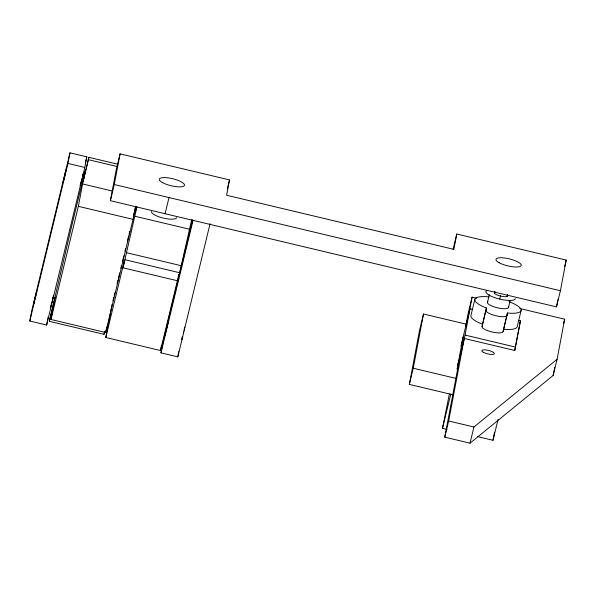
<?xml version="1.0" encoding="UTF-8"?>
<svg xmlns="http://www.w3.org/2000/svg" width="596" height="596" viewBox="0 0 596 596"><rect width="100%" height="100%" fill="white"/><g stroke="black" fill="none" stroke-linecap="round" stroke-linejoin="round"><path stroke-width="0.89" d="M447.015 429.351L442.508 428.278L449.377 393.956M463.107 337.232L469.968 308.87L472.673 309.51M457.765 365.251L458.197 363.448L457.132 369.147L465.066 335.086L469.968 308.87M509.081 301.688A23.795 6.37 13.6 0 1 521.15 310.218A23.795 6.37 13.6 0 1 508.53 313.123L507.457 312.997L503.076 331.637A10.817 2.898 13.6 0 1 492.02 331.979A10.817 2.898 13.6 0 1 482.037 326.623L486.41 307.983L485.382 307.618A23.795 6.37 13.6 0 1 474.885 299.199A23.795 6.37 13.6 0 1 488.981 296.905M482.037 326.623L486.41 307.983M503.076 331.637L507.457 312.997M477.679 436.652L493.011 440.302L494.538 432.167M514.713 350.634L520.472 320.894L518.669 320.462M29.8 321.028L31.804 310.419L69.97 152.829L86.807 156.837L84.796 167.454L46.637 325.036L29.8 321.028L67.966 163.446L69.97 152.829M46.637 325.036L48.142 317.079M104.687 331.652L104.032 334.349L49.319 321.326L71.341 227.545L85.042 170.97L83.038 181.586L88.908 157.337L117.613 164.176M135.441 206.819L133.072 219.365L105.671 332.508L50.958 319.478L55.19 297.076L49.319 321.326M50.958 319.478L78.359 206.343L82.591 183.941L88.908 157.337M110.372 200.688L116.16 170.039L120.079 153.872L229.505 179.925L226.607 195.25L453.876 249.351L456.774 234.027L566.2 260.079L560.411 290.729L556.493 306.895L110.372 200.688L114.283 184.529L120.079 153.872M104.032 334.349L104.479 331.987M105.671 332.508L106.691 327.13M177.563 280.083L160.503 350.537L105.79 337.507L112.026 304.496M191.666 219.76L177.764 280.835L123.044 267.813L124.385 260.735L105.79 337.507M123.044 267.813L136.953 206.738M136.32 206.693L135.329 211.908L136.588 206.715M160.503 350.537L161.516 345.181M210.083 223.612L177.802 356.885L160.972 352.877L162.976 342.268L192.65 219.738M177.764 280.835L178.934 274.644L178.003 278.28M177.802 356.885L178.807 351.58M453.377 394.887L409.333 384.398L419.577 330.162L423.495 314.003L466.646 324.276M409.333 384.398L413.244 368.239L423.495 314.003M457.78 365.288L463.129 336.986L460.924 346.239M519.719 308.49L564.665 319.195L557.096 359.276L553.177 375.443L470.013 443.171L444.765 437.159L460.358 354.627M465.714 326.28L468.165 313.31L472.077 297.151L476.569 298.224M444.765 437.159L448.676 420.992L464.269 338.461L514.773 350.485L520.122 322.19M469.626 310.121L472.077 297.151M556.493 306.895L557.856 299.676M553.177 375.443L554.727 367.24M50.712 306.94L50.533 307.856L50.764 307.082M53.372 296.152L53.543 295.236L53.312 296.011M181.877 338.796L181.706 339.713L181.936 338.938M184.544 328.001L184.715 327.085L184.484 327.86M82.501 175.962L82.904 174.017L82.673 174.792M50.936 305.912L51.241 304.578M53.148 297.18L51.018 306.106M182.108 337.761L182.413 336.435M184.015 330.363L184.313 329.037M507.561 294.662L507.129 296.465A7.033 1.885 13.6 0 1 500.558 296.07A7.033 1.885 13.6 0 1 494.509 293.426L494.874 291.809M507.129 296.465L507.494 294.849M81.846 178.83L80.125 185.863M183.27 333.536L183.657 331.897M85.496 162.224L86.807 156.837M112.905 300.883L113.776 297.27M114.216 295.467L114.872 292.755M117.062 283.726L117.934 280.113M118.373 278.302L119.684 272.886M120.779 268.371L121.435 265.66M122.53 261.145L123.841 255.729M124.936 251.207L125.592 248.502M127.343 241.276L128.654 235.852M129.094 234.049L129.749 231.337M133.228 216.951L135.843 206.179M165.085 213.718L168.996 197.552M160.972 352.877L193.03 220.505M227.329 188.902L229.505 179.925M453.079 249.292L456.774 234.027M442.508 428.278L450.792 394.06M474.826 299.43L470.9 315.642A23.795 6.37 13.6 0 0 481.456 323.822L482.492 324.194M487.453 302.44L489.338 294.625M494.509 293.426L494.941 291.623M499.753 299.095L500.625 295.489M470.013 443.171L473.932 427.004L557.096 359.276M508.492 307.447L510.176 300.503M521.12 310.449L517.194 326.66A23.795 6.37 13.6 0 1 504.611 329.335L503.531 329.201M520.047 322.652L520.472 320.894M493.011 440.302L498.025 419.591M564.68 266.36L566.2 260.079M563.578 323.68L564.665 319.195M52.746 298.268L53.066 296.987M182.19 337.962L182.51 336.673M88.461 159.698L117.166 166.53M67.966 163.446L84.796 167.454M114.283 184.529L560.411 290.729M82.591 183.941L112.19 190.988M135.15 216.288L189.863 229.318M78.359 206.343L133.072 219.365M126.345 252.659L181.057 265.682M465.066 335.086L515.57 347.11M125.004 259.729L179.716 272.759M413.244 368.239L456.394 378.505M448.676 420.992L473.932 427.004M176.692 217.555A12.978 3.598 13.6 0 1 163.393 218.091A12.978 3.598 13.6 0 1 151.436 211.543M508.276 306.627A10.817 2.898 13.6 0 1 497.437 307.789A10.817 2.898 13.6 0 1 487.945 301.785M507.002 315.426A10.817 2.898 13.6 0 1 495.947 315.768A10.817 2.898 13.6 0 1 485.956 310.419M515.376 298.693A15.146 4.053 13.6 0 1 497.846 298.596A15.146 4.053 13.6 0 1 486.671 290.692M33.741 303.602L36.714 291.228L33.741 303.602M63.094 182.383L66.067 170.009L63.094 182.383M164.906 335.451L167.878 323.077L164.906 335.451M499.187 262.754A12.978 3.598 13.6 0 0 520.613 266.196A12.978 3.598 13.6 0 0 505.967 258.187A12.978 3.598 13.6 0 0 499.187 262.754M162.492 182.6A12.978 3.598 13.6 0 0 183.918 186.041A12.978 3.598 13.6 0 0 169.271 178.033A12.978 3.598 13.6 0 0 162.492 182.6M483.371 352.325A6.489 1.795 13.6 0 0 494.084 354.046A6.489 1.795 13.6 0 0 486.761 350.046A6.489 1.795 13.6 0 0 483.371 352.325"/></g></svg>
